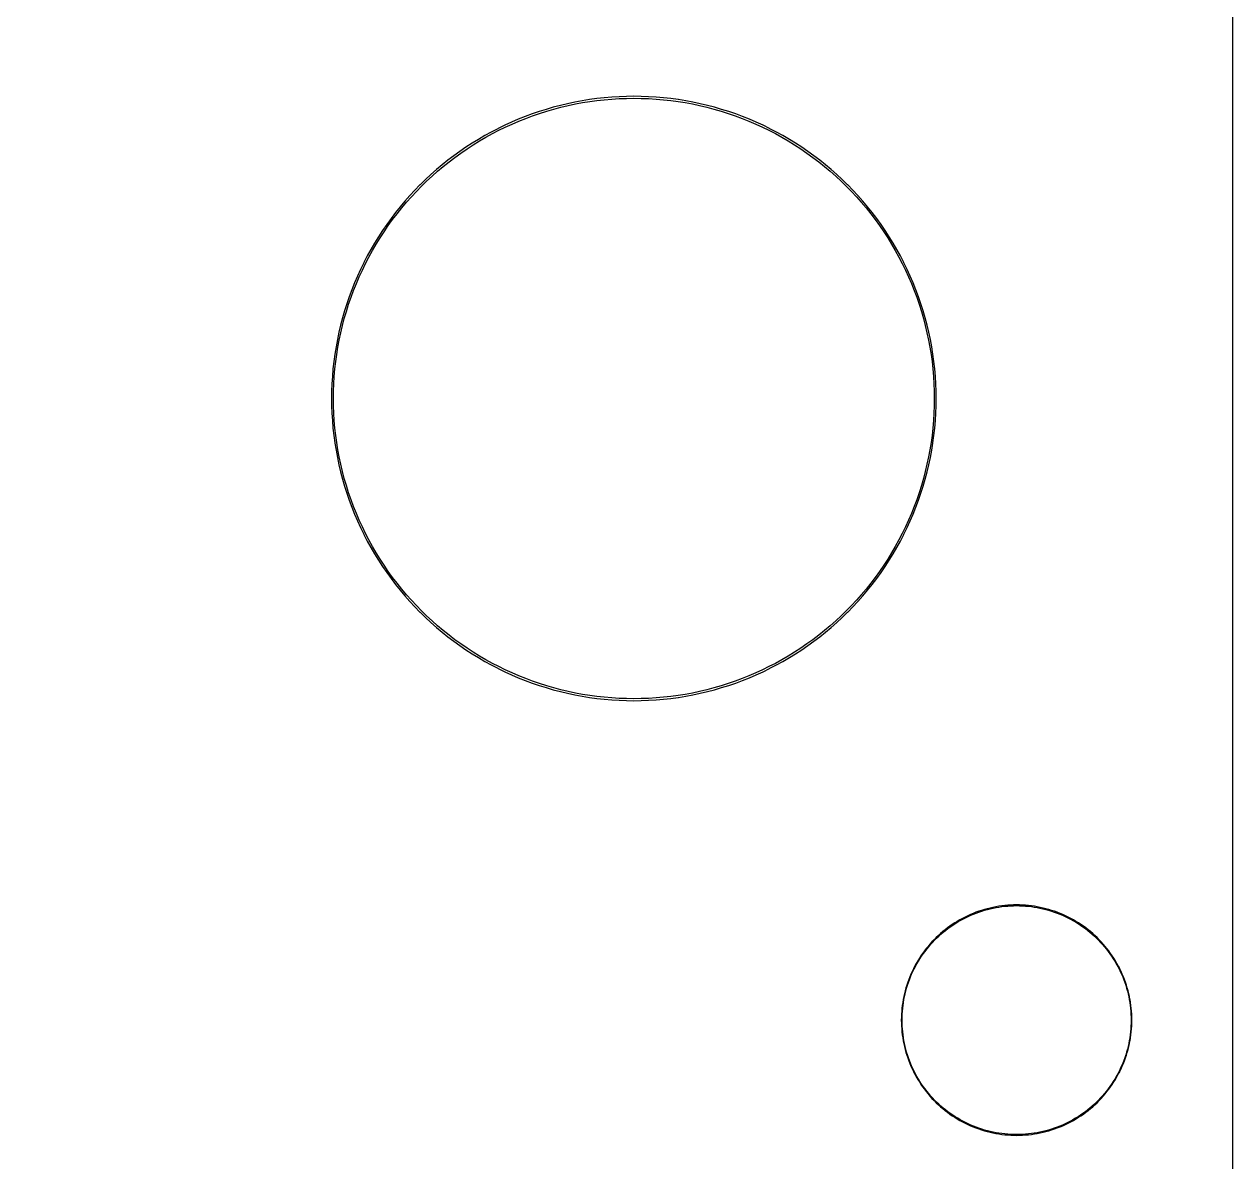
# Model space of a CAD drawing. Extents: x 9 to 70, y 0 to 129.
# Drawn here: x 53.52 to 69.57, y 67.22 to 82.33 of the extents above; entities that cross this region are included whole.
import ezdxf

# ---------------------------------------------------------------- set-up
doc = ezdxf.new("R2010")
doc.units = 0

msp = doc.modelspace()

# ---------------------------------------------------------------- linework, layer by layer
at = {"color": 5, "true_color": 0x0000ff}
msp.add_polyline3d([(69.56653, 0.3175, 0), (69.56653, 128.81762, 0), (8.94638, 128.81762, 0), (8.94638, 0.3175, 0), (69.56653, 0.3175, 0)], close=True, dxfattribs=at)
at = {"color": 34, "true_color": 0x008000}
for points in [[(8.94639, 0.3175, 0), (69.56654, 0.3175, 0), (69.56654, 128.81762, 0), (8.94639, 128.81762, 0), (8.94639, 0.3175, 0)], [(61.51854, 81.36888, 0), (61.42024, 81.36534, 0), (61.32245, 81.35924, 0), (61.22441, 81.35086, 0), (61.12687, 81.34019, 0), (61.02959, 81.32698, 0), (61.02567, 81.32635, 0), (60.92889, 81.31062, 0), (60.83237, 81.29258, 0), (60.73636, 81.27226, 0), (60.64086, 81.24966, 0), (60.54586, 81.22476, 0), (60.45163, 81.19732, 0), (60.3579, 81.16761, 0), (60.26519, 81.13561, 0), (60.17299, 81.10156, 0), (60.08206, 81.065, 0), (59.99163, 81.02639, 0), (59.90248, 80.9855, 0), (59.81434, 80.94231, 0), (59.8108, 80.94051, 0), (59.72342, 80.8953, 0), (59.63757, 80.84806, 0), (59.55274, 80.79877, 0), (59.46917, 80.74722, 0), (59.38687, 80.69362, 0), (59.30585, 80.638, 0), (59.22635, 80.58059, 0), (59.14811, 80.52115, 0), (59.07166, 80.45968, 0), (58.99648, 80.3967, 0), (58.92282, 80.33141, 0), (58.85093, 80.26461, 0), (58.78058, 80.19629, 0), (58.77777, 80.19347, 0), (58.70944, 80.12312, 0), (58.64264, 80.05124, 0), (58.57736, 79.97758, 0), (58.51437, 79.9024, 0), (58.4529, 79.82594, 0), (58.39346, 79.74771, 0), (58.33606, 79.66821, 0), (58.28043, 79.58718, 0), (58.22684, 79.50489, 0), (58.17528, 79.42131, 0), (58.126, 79.33649, 0), (58.07876, 79.25063, 0), (58.03355, 79.16325, 0), (58.03174, 79.15971, 0), (57.98856, 79.07158, 0), (57.94767, 78.98242, 0), (57.90906, 78.892, 0), (57.87248, 78.80107, 0), (57.83845, 78.70887, 0), (57.80644, 78.61615, 0), (57.77673, 78.52243, 0), (57.74929, 78.4282, 0), (57.7244, 78.3332, 0), (57.7018, 78.2377, 0), (57.68148, 78.14169, 0), (57.66344, 78.04517, 0), (57.64769, 77.94839, 0), (57.64707, 77.94447, 0), (57.63387, 77.84719, 0), (57.6232, 77.74965, 0), (57.61482, 77.6516, 0), (57.60872, 77.55382, 0), (57.60516, 77.45552, 0), (57.60389, 77.35747, 0), (57.60516, 77.25942, 0), (57.60872, 77.16113, 0), (57.61482, 77.06334, 0), (57.6232, 76.9653, 0), (57.63387, 76.86776, 0), (57.63389, 76.86763, 0), (57.64707, 76.77048, 0), (57.64769, 76.76654, 0), (57.66344, 76.66978, 0), (57.68148, 76.57326, 0), (57.7018, 76.47725, 0), (57.7244, 76.38173, 0), (57.74929, 76.28675, 0), (57.77673, 76.19251, 0), (57.80644, 76.09878, 0), (57.83845, 76.00608, 0), (57.87248, 75.91388, 0), (57.90906, 75.82294, 0), (57.94767, 75.73251, 0), (57.98856, 75.64337, 0), (58.03174, 75.55522, 0), (58.03355, 75.55168, 0), (58.07876, 75.46431, 0), (58.126, 75.37846, 0), (58.17528, 75.29362, 0), (58.22684, 75.21006, 0), (58.28043, 75.12775, 0), (58.33606, 75.04674, 0), (58.39346, 74.96723, 0), (58.4529, 74.889, 0), (58.51437, 74.81255, 0), (58.57736, 74.73736, 0), (58.64264, 74.6637, 0), (58.70944, 74.59182, 0), (58.70946, 74.5918, 0), (58.77777, 74.52146, 0), (58.78058, 74.51864, 0), (58.85093, 74.45032, 0), (58.92282, 74.38352, 0), (58.99648, 74.31825, 0), (59.07166, 74.25526, 0), (59.14811, 74.19379, 0), (59.22635, 74.13435, 0), (59.30585, 74.07695, 0), (59.38687, 74.02132, 0), (59.46917, 73.96773, 0), (59.55274, 73.91616, 0), (59.63757, 73.86689, 0), (59.72342, 73.81965, 0), (59.8108, 73.77442, 0), (59.81434, 73.77263, 0), (59.90248, 73.72945, 0), (59.99163, 73.68856, 0), (60.08206, 73.64995, 0), (60.17299, 73.61337, 0), (60.26519, 73.57934, 0), (60.3579, 73.54733, 0), (60.45163, 73.51761, 0), (60.54586, 73.49017, 0), (60.64086, 73.46529, 0), (60.73636, 73.44268, 0), (60.83237, 73.42236, 0), (60.92889, 73.40433, 0), (61.02567, 73.38858, 0), (61.02959, 73.38796, 0), (61.12687, 73.37475, 0), (61.22441, 73.36409, 0), (61.32245, 73.3557, 0), (61.42024, 73.34961, 0), (61.51854, 73.34605, 0), (61.61658, 73.34478, 0), (61.71463, 73.34605, 0), (61.81293, 73.34961, 0), (61.91072, 73.3557, 0), (62.00876, 73.36409, 0), (62.1063, 73.37475, 0), (62.20358, 73.38796, 0), (62.2075, 73.38858, 0), (62.30428, 73.40433, 0), (62.4008, 73.42236, 0), (62.49681, 73.44268, 0), (62.59231, 73.46529, 0), (62.68731, 73.49017, 0), (62.78154, 73.51761, 0), (62.87527, 73.54733, 0), (62.96798, 73.57934, 0), (63.06018, 73.61337, 0), (63.15111, 73.64995, 0), (63.24154, 73.68856, 0), (63.33069, 73.72945, 0), (63.41883, 73.77263, 0), (63.42237, 73.77442, 0), (63.50975, 73.81965, 0), (63.5956, 73.86689, 0), (63.68043, 73.91616, 0), (63.764, 73.96773, 0), (63.8463, 74.02132, 0), (63.92732, 74.07695, 0), (64.00682, 74.13435, 0), (64.08506, 74.19379, 0), (64.16151, 74.25526, 0), (64.23669, 74.31825, 0), (64.31035, 74.38352, 0), (64.38224, 74.45032, 0), (64.45259, 74.51864, 0), (64.4554, 74.52146, 0), (64.52371, 74.5918, 0), (64.52373, 74.59182, 0), (64.59053, 74.6637, 0), (64.65581, 74.73736, 0), (64.7188, 74.81255, 0), (64.78027, 74.889, 0), (64.83971, 74.96723, 0), (64.89711, 75.04674, 0), (64.95274, 75.12775, 0), (65.00633, 75.21006, 0), (65.05789, 75.29362, 0), (65.10717, 75.37846, 0), (65.15441, 75.46431, 0), (65.19962, 75.55168, 0), (65.20143, 75.55522, 0), (65.2446, 75.64337, 0), (65.2855, 75.73251, 0), (65.32411, 75.82294, 0), (65.36069, 75.91388, 0), (65.39472, 76.00608, 0), (65.42673, 76.09878, 0), (65.45644, 76.19251, 0), (65.48388, 76.28675, 0), (65.50877, 76.38173, 0), (65.53137, 76.47725, 0), (65.55168, 76.57326, 0), (65.56973, 76.66978, 0), (65.58548, 76.76654, 0), (65.5861, 76.77048, 0), (65.59928, 76.86763, 0), (65.5993, 76.86776, 0), (65.60997, 76.9653, 0), (65.61836, 77.06334, 0), (65.62445, 77.16113, 0), (65.62801, 77.25942, 0), (65.62927, 77.35747, 0), (65.62801, 77.45552, 0), (65.62445, 77.55382, 0), (65.61836, 77.6516, 0), (65.60997, 77.74965, 0), (65.5993, 77.84719, 0), (65.5861, 77.94447, 0), (65.58548, 77.94839, 0), (65.56973, 78.04517, 0), (65.55168, 78.14169, 0), (65.53137, 78.2377, 0), (65.50877, 78.3332, 0), (65.48388, 78.4282, 0), (65.45644, 78.52243, 0), (65.42673, 78.61615, 0), (65.39472, 78.70887, 0), (65.36069, 78.80107, 0), (65.32411, 78.892, 0), (65.2855, 78.98242, 0), (65.2446, 79.07158, 0), (65.20143, 79.15971, 0), (65.19962, 79.16325, 0), (65.15441, 79.25063, 0), (65.10717, 79.33649, 0), (65.05789, 79.42131, 0), (65.00633, 79.50489, 0), (64.95274, 79.58718, 0), (64.89711, 79.66821, 0), (64.83971, 79.74771, 0), (64.78027, 79.82594, 0), (64.7188, 79.9024, 0), (64.65581, 79.97758, 0), (64.59053, 80.05124, 0), (64.52373, 80.12312, 0), (64.4554, 80.19347, 0), (64.45259, 80.19629, 0), (64.38224, 80.26461, 0), (64.31035, 80.33141, 0), (64.23669, 80.3967, 0), (64.16151, 80.45968, 0), (64.08506, 80.52115, 0), (64.00682, 80.58059, 0), (63.92732, 80.638, 0), (63.8463, 80.69362, 0), (63.764, 80.74722, 0), (63.68043, 80.79877, 0), (63.5956, 80.84806, 0), (63.50975, 80.8953, 0), (63.42237, 80.94051, 0), (63.41883, 80.94231, 0), (63.33069, 80.9855, 0), (63.24154, 81.02639, 0), (63.15111, 81.065, 0), (63.06018, 81.10156, 0), (62.96798, 81.13561, 0), (62.87527, 81.16761, 0), (62.78154, 81.19732, 0), (62.68731, 81.22476, 0), (62.59231, 81.24966, 0), (62.49681, 81.27226, 0), (62.4008, 81.29258, 0), (62.30428, 81.31062, 0), (62.2075, 81.32635, 0), (62.20358, 81.32698, 0), (62.1063, 81.34019, 0), (62.00876, 81.35086, 0), (61.91072, 81.35924, 0), (61.81293, 81.36534, 0), (61.71463, 81.36888, 0), (61.61658, 81.37017, 0), (61.51854, 81.36888, 0)], [(61.81293, 73.37501, 0), (61.71463, 73.37145, 0), (61.61658, 73.37018, 0), (61.51854, 73.37145, 0), (61.42024, 73.37501, 0), (61.32245, 73.3811, 0), (61.22441, 73.38948, 0), (61.12687, 73.40015, 0), (61.03032, 73.41326, 0), (60.93674, 73.42849, 0), (60.84022, 73.44652, 0), (60.74421, 73.46684, 0), (60.64871, 73.48945, 0), (60.55371, 73.51434, 0), (60.45948, 73.54177, 0), (60.36575, 73.57149, 0), (60.27304, 73.60348, 0), (60.18084, 73.63753, 0), (60.08991, 73.67411, 0), (59.99948, 73.71271, 0), (59.91033, 73.7536, 0), (59.82299, 73.7964, 0), (59.73835, 73.8402, 0), (59.6525, 73.88744, 0), (59.56767, 73.93671, 0), (59.4841, 73.98828, 0), (59.4018, 74.04187, 0), (59.32078, 74.0975, 0), (59.24128, 74.1549, 0), (59.16304, 74.21434, 0), (59.08659, 74.27581, 0), (59.01141, 74.3388, 0), (58.93775, 74.40407, 0), (58.86586, 74.47087, 0), (58.79711, 74.53764, 0), (58.72999, 74.60675, 0), (58.66319, 74.67863, 0), (58.59791, 74.75229, 0), (58.53492, 74.82747, 0), (58.47345, 74.90393, 0), (58.41401, 74.98215, 0), (58.35661, 75.06167, 0), (58.30098, 75.14269, 0), (58.24739, 75.22499, 0), (58.19583, 75.30855, 0), (58.14655, 75.39339, 0), (58.09931, 75.47924, 0), (58.05534, 75.56423, 0), (58.01272, 75.65121, 0), (57.97183, 75.74037, 0), (57.93322, 75.83078, 0), (57.89664, 75.92173, 0), (57.86261, 76.01393, 0), (57.8306, 76.10664, 0), (57.80088, 76.20036, 0), (57.77345, 76.2946, 0), (57.74856, 76.38959, 0), (57.72595, 76.4851, 0), (57.70563, 76.58111, 0), (57.6876, 76.67762, 0), (57.67238, 76.77114, 0), (57.65927, 76.86776, 0), (57.6486, 76.9653, 0), (57.64022, 77.06334, 0), (57.63412, 77.16113, 0), (57.63056, 77.25942, 0), (57.62929, 77.35747, 0), (57.63056, 77.45552, 0), (57.63412, 77.55382, 0), (57.64022, 77.6516, 0), (57.6486, 77.74965, 0), (57.65927, 77.84719, 0), (57.67237, 77.94374, 0), (57.6876, 78.03731, 0), (57.70563, 78.13384, 0), (57.72595, 78.22985, 0), (57.74856, 78.32535, 0), (57.77345, 78.42035, 0), (57.80088, 78.51457, 0), (57.8306, 78.60831, 0), (57.86261, 78.70102, 0), (57.89664, 78.79322, 0), (57.93322, 78.88415, 0), (57.97183, 78.97458, 0), (58.01272, 79.06373, 0), (58.05533, 79.15071, 0), (58.09931, 79.23569, 0), (58.14655, 79.32156, 0), (58.19583, 79.40639, 0), (58.24739, 79.48996, 0), (58.30098, 79.57225, 0), (58.35661, 79.65327, 0), (58.41401, 79.73278, 0), (58.47345, 79.81101, 0), (58.53492, 79.88746, 0), (58.59791, 79.96265, 0), (58.66319, 80.03631, 0), (58.72998, 80.10817, 0), (58.72999, 80.10818, 0), (58.79694, 80.17713, 0), (58.86586, 80.24406, 0), (58.93775, 80.31086, 0), (59.01141, 80.37615, 0), (59.08659, 80.43913, 0), (59.16304, 80.5006, 0), (59.24128, 80.56004, 0), (59.32078, 80.61745, 0), (59.4018, 80.67307, 0), (59.4841, 80.72667, 0), (59.56767, 80.77822, 0), (59.6525, 80.82751, 0), (59.73835, 80.87475, 0), (59.82334, 80.91872, 0), (59.91033, 80.96134, 0), (59.99948, 81.00223, 0), (60.08991, 81.04084, 0), (60.18084, 81.07742, 0), (60.27304, 81.11145, 0), (60.36575, 81.14346, 0), (60.45948, 81.17317, 0), (60.55371, 81.20061, 0), (60.64871, 81.2255, 0), (60.74421, 81.24809, 0), (60.84022, 81.26842, 0), (60.93674, 81.28646, 0), (61.03031, 81.30169, 0), (61.12687, 81.31479, 0), (61.22441, 81.32546, 0), (61.32245, 81.33383, 0), (61.42024, 81.33994, 0), (61.51854, 81.34349, 0), (61.61658, 81.34477, 0), (61.71463, 81.34349, 0), (61.81293, 81.33994, 0), (61.91072, 81.33383, 0), (62.00876, 81.32546, 0), (62.1063, 81.31479, 0), (62.20286, 81.30169, 0), (62.29643, 81.28646, 0), (62.39295, 81.26842, 0), (62.48896, 81.24809, 0), (62.58446, 81.2255, 0), (62.67946, 81.20061, 0), (62.77369, 81.17317, 0), (62.86742, 81.14346, 0), (62.96013, 81.11145, 0), (63.05233, 81.07742, 0), (63.14326, 81.04084, 0), (63.23369, 81.00223, 0), (63.32284, 80.96134, 0), (63.40983, 80.91872, 0), (63.49482, 80.87475, 0), (63.58067, 80.82751, 0), (63.6655, 80.77822, 0), (63.74907, 80.72667, 0), (63.83137, 80.67307, 0), (63.91239, 80.61745, 0), (63.99189, 80.56004, 0), (64.07013, 80.5006, 0), (64.14658, 80.43913, 0), (64.22176, 80.37615, 0), (64.29541, 80.31086, 0), (64.36731, 80.24406, 0), (64.43639, 80.17696, 0), (64.50318, 80.10818, 0), (64.50319, 80.10817, 0), (64.56998, 80.03631, 0), (64.63526, 79.96265, 0), (64.69825, 79.88746, 0), (64.75972, 79.81101, 0), (64.81916, 79.73278, 0), (64.87656, 79.65327, 0), (64.93219, 79.57225, 0), (64.98578, 79.48996, 0), (65.03734, 79.40639, 0), (65.08662, 79.32156, 0), (65.13386, 79.23569, 0), (65.17765, 79.15107, 0), (65.22045, 79.06373, 0), (65.26134, 78.97458, 0), (65.29995, 78.88415, 0), (65.33653, 78.79322, 0), (65.37056, 78.70102, 0), (65.40257, 78.60831, 0), (65.43228, 78.51457, 0), (65.45972, 78.42035, 0), (65.48461, 78.32535, 0), (65.50722, 78.22985, 0), (65.52754, 78.13384, 0), (65.54557, 78.03731, 0), (65.56085, 77.94338, 0), (65.57391, 77.84719, 0), (65.58457, 77.74965, 0), (65.59296, 77.6516, 0), (65.59905, 77.55382, 0), (65.60261, 77.45552, 0), (65.60388, 77.35747, 0), (65.60261, 77.25942, 0), (65.59905, 77.16113, 0), (65.59296, 77.06334, 0), (65.58457, 76.9653, 0), (65.57391, 76.86776, 0), (65.5608, 76.77124, 0), (65.54557, 76.67762, 0), (65.52754, 76.58111, 0), (65.50722, 76.4851, 0), (65.48461, 76.38959, 0), (65.45972, 76.2946, 0), (65.43228, 76.20036, 0), (65.40257, 76.10664, 0), (65.37056, 76.01393, 0), (65.33653, 75.92173, 0), (65.29995, 75.83078, 0), (65.26134, 75.74037, 0), (65.22045, 75.65121, 0), (65.17765, 75.56387, 0), (65.13386, 75.47924, 0), (65.08662, 75.39339, 0), (65.03734, 75.30855, 0), (64.98578, 75.22499, 0), (64.93219, 75.14269, 0), (64.87656, 75.06167, 0), (64.81916, 74.98215, 0), (64.75972, 74.90393, 0), (64.69825, 74.82747, 0), (64.63526, 74.75229, 0), (64.56998, 74.67863, 0), (64.50318, 74.60675, 0), (64.43623, 74.53781, 0), (64.36731, 74.47087, 0), (64.29541, 74.40407, 0), (64.22176, 74.3388, 0), (64.14658, 74.27581, 0), (64.07013, 74.21434, 0), (63.99189, 74.1549, 0), (63.91239, 74.0975, 0), (63.83137, 74.04187, 0), (63.74907, 73.98828, 0), (63.6655, 73.93671, 0), (63.58067, 73.88744, 0), (63.49482, 73.8402, 0), (63.41018, 73.7964, 0), (63.32284, 73.7536, 0), (63.23369, 73.71271, 0), (63.14326, 73.67411, 0), (63.05233, 73.63753, 0), (62.96013, 73.60348, 0), (62.86742, 73.57149, 0), (62.77369, 73.54177, 0), (62.67946, 73.51434, 0), (62.58446, 73.48945, 0), (62.48896, 73.46684, 0), (62.39295, 73.44652, 0), (62.29643, 73.42849, 0), (62.20285, 73.41326, 0), (62.1063, 73.40015, 0), (62.00876, 73.38948, 0), (61.91072, 73.3811, 0), (61.81293, 73.37501, 0)], [(67.79279, 68.0353, 0), (67.81972, 68.06375, 0), (67.84613, 68.09271, 0), (67.87153, 68.12268, 0), (67.89642, 68.15316, 0), (67.9203, 68.18415, 0), (67.94341, 68.2159, 0), (67.96577, 68.24815, 0), (67.98736, 68.28117, 0), (68.00793, 68.31444, 0), (68.02773, 68.34847, 0), (68.04679, 68.38276, 0), (68.06483, 68.41782, 0), (68.06553, 68.41921, 0), (68.08255, 68.45451, 0), (68.0988, 68.49033, 0), (68.11404, 68.52639, 0), (68.12827, 68.56297, 0), (68.14173, 68.5998, 0), (68.15418, 68.63714, 0), (68.16561, 68.67473, 0), (68.17601, 68.71258, 0), (68.18541, 68.75068, 0), (68.19405, 68.78903, 0), (68.20166, 68.82764, 0), (68.20192, 68.82917, 0), (68.20192, 68.82919, 0), (68.20802, 68.86624, 0), (68.20827, 68.86778, 0), (68.21384, 68.90664, 0), (68.21843, 68.94575, 0), (68.22198, 68.98487, 0), (68.22452, 69.02399, 0), (68.22605, 69.0631, 0), (68.22655, 69.10247, 0), (68.22605, 69.14184, 0), (68.22452, 69.18096, 0), (68.22198, 69.22008, 0), (68.21843, 69.25919, 0), (68.21384, 69.29831, 0), (68.20827, 69.33717, 0), (68.20802, 69.3387, 0), (68.20192, 69.37575, 0), (68.20192, 69.37578, 0), (68.20166, 69.3773, 0), (68.19405, 69.41592, 0), (68.18541, 69.45426, 0), (68.17601, 69.49236, 0), (68.16561, 69.53022, 0), (68.15418, 69.5678, 0), (68.14173, 69.60514, 0), (68.12827, 69.64198, 0), (68.11404, 69.67855, 0), (68.0988, 69.71462, 0), (68.08255, 69.75042, 0), (68.06553, 69.78574, 0), (68.06483, 69.78712, 0), (68.0475, 69.82079, 0), (68.04679, 69.82217, 0), (68.02773, 69.85646, 0), (68.00793, 69.8905, 0), (67.98736, 69.92377, 0), (67.96577, 69.95679, 0), (67.94341, 69.98905, 0), (67.9203, 70.02079, 0), (67.89642, 70.05179, 0), (67.87153, 70.08226, 0), (67.84613, 70.11224, 0), (67.81972, 70.1412, 0), (67.79279, 70.16964, 0), (67.7917, 70.17073, 0), (67.76376, 70.19868, 0), (67.73531, 70.2256, 0), (67.70635, 70.25202, 0), (67.67637, 70.27742, 0), (67.6459, 70.30231, 0), (67.6149, 70.32619, 0), (67.58316, 70.3493, 0), (67.5509, 70.37165, 0), (67.51788, 70.39324, 0), (67.48461, 70.41382, 0), (67.45057, 70.43362, 0), (67.41628, 70.45268, 0), (67.38123, 70.47071, 0), (67.37985, 70.47141, 0), (67.34455, 70.48844, 0), (67.30873, 70.50469, 0), (67.27266, 70.51993, 0), (67.23609, 70.53416, 0), (67.19925, 70.54761, 0), (67.16191, 70.56005, 0), (67.12433, 70.57149, 0), (67.08647, 70.5819, 0), (67.04837, 70.5913, 0), (67.01003, 70.59994, 0), (66.97141, 70.60756, 0), (66.93281, 70.61391, 0), (66.93128, 70.61414, 0), (66.89242, 70.61973, 0), (66.8533, 70.6243, 0), (66.81419, 70.62787, 0), (66.77507, 70.63041, 0), (66.73596, 70.63193, 0), (66.69658, 70.63244, 0), (66.65721, 70.63193, 0), (66.6181, 70.63041, 0), (66.57898, 70.62787, 0), (66.53986, 70.6243, 0), (66.50075, 70.61973, 0), (66.46189, 70.61414, 0), (66.46035, 70.61391, 0), (66.42175, 70.60756, 0), (66.38314, 70.59994, 0), (66.34479, 70.5913, 0), (66.30669, 70.5819, 0), (66.26884, 70.57149, 0), (66.23125, 70.56005, 0), (66.19391, 70.54761, 0), (66.15707, 70.53416, 0), (66.12051, 70.51993, 0), (66.08444, 70.50469, 0), (66.04862, 70.48844, 0), (66.01331, 70.47141, 0), (66.01194, 70.47071, 0), (65.97689, 70.45268, 0), (65.9426, 70.43362, 0), (65.90855, 70.41382, 0), (65.87529, 70.39324, 0), (65.84227, 70.37165, 0), (65.81001, 70.3493, 0), (65.77826, 70.32619, 0), (65.74727, 70.30231, 0), (65.71679, 70.27742, 0), (65.68682, 70.25202, 0), (65.65786, 70.2256, 0), (65.6294, 70.19868, 0), (65.60147, 70.17073, 0), (65.60038, 70.16964, 0), (65.57344, 70.1412, 0), (65.54704, 70.11224, 0), (65.52164, 70.08226, 0), (65.49675, 70.05179, 0), (65.47287, 70.02079, 0), (65.44976, 69.98905, 0), (65.4274, 69.95679, 0), (65.40581, 69.92377, 0), (65.38524, 69.8905, 0), (65.36543, 69.85646, 0), (65.34638, 69.82217, 0), (65.34567, 69.82079, 0), (65.32834, 69.78712, 0), (65.32764, 69.78574, 0), (65.31062, 69.75042, 0), (65.29437, 69.71462, 0), (65.27912, 69.67855, 0), (65.2649, 69.64198, 0), (65.25144, 69.60514, 0), (65.23899, 69.5678, 0), (65.22756, 69.53022, 0), (65.21715, 69.49236, 0), (65.20775, 69.45426, 0), (65.19911, 69.41592, 0), (65.1915, 69.3773, 0), (65.19125, 69.37578, 0), (65.18514, 69.3387, 0), (65.1849, 69.33717, 0), (65.17932, 69.29831, 0), (65.17474, 69.25919, 0), (65.17119, 69.22008, 0), (65.16865, 69.18096, 0), (65.16712, 69.14184, 0), (65.16661, 69.10247, 0), (65.16712, 69.0631, 0), (65.16865, 69.02399, 0), (65.17119, 68.98487, 0), (65.17474, 68.94575, 0), (65.17932, 68.90664, 0), (65.1849, 68.86778, 0), (65.18514, 68.86624, 0), (65.1915, 68.82764, 0), (65.19911, 68.78903, 0), (65.20775, 68.75068, 0), (65.21715, 68.71258, 0), (65.22756, 68.67473, 0), (65.23899, 68.63714, 0), (65.25144, 68.5998, 0), (65.2649, 68.56297, 0), (65.27912, 68.52639, 0), (65.29437, 68.49033, 0), (65.31062, 68.45451, 0), (65.32764, 68.41921, 0), (65.32834, 68.41782, 0), (65.34638, 68.38276, 0), (65.36543, 68.34847, 0), (65.38524, 68.31444, 0), (65.40581, 68.28117, 0), (65.4274, 68.24815, 0), (65.44976, 68.2159, 0), (65.47287, 68.18415, 0), (65.49675, 68.15316, 0), (65.52164, 68.12268, 0), (65.54704, 68.09271, 0), (65.57344, 68.06375, 0), (65.60038, 68.0353, 0), (65.60147, 68.03421, 0), (65.6294, 68.00627, 0), (65.65786, 67.97933, 0), (65.68682, 67.95292, 0), (65.71679, 67.92753, 0), (65.74727, 67.90263, 0), (65.77826, 67.87876, 0), (65.81001, 67.85563, 0), (65.84227, 67.83329, 0), (65.87529, 67.8117, 0), (65.90855, 67.79113, 0), (65.9426, 67.77132, 0), (65.97689, 67.75227, 0), (65.97826, 67.75156, 0), (66.01194, 67.73423, 0), (66.01331, 67.73353, 0), (66.04862, 67.71651, 0), (66.08444, 67.70025, 0), (66.12051, 67.68501, 0), (66.15707, 67.67079, 0), (66.19391, 67.65733, 0), (66.23125, 67.64488, 0), (66.26884, 67.63345, 0), (66.30669, 67.62304, 0), (66.34479, 67.61364, 0), (66.38314, 67.605, 0), (66.42175, 67.59738, 0), (66.46035, 67.59103, 0), (66.46189, 67.59079, 0), (66.50075, 67.5852, 0), (66.53986, 67.58063, 0), (66.57898, 67.57707, 0), (66.6181, 67.57454, 0), (66.65721, 67.57301, 0), (66.69658, 67.5725, 0), (66.73596, 67.57301, 0), (66.77507, 67.57454, 0), (66.81419, 67.57707, 0), (66.8533, 67.58063, 0), (66.89242, 67.5852, 0), (66.93128, 67.59079, 0), (66.93281, 67.59103, 0), (66.97141, 67.59738, 0), (67.01003, 67.605, 0), (67.04837, 67.61364, 0), (67.08647, 67.62304, 0), (67.12433, 67.63345, 0), (67.16191, 67.64488, 0), (67.19925, 67.65733, 0), (67.23609, 67.67079, 0), (67.27266, 67.68501, 0), (67.30873, 67.70025, 0), (67.34455, 67.71651, 0), (67.37985, 67.73353, 0), (67.38123, 67.73423, 0), (67.4149, 67.75156, 0), (67.41628, 67.75227, 0), (67.45057, 67.77132, 0), (67.48461, 67.79113, 0), (67.51788, 67.8117, 0), (67.5509, 67.83329, 0), (67.58316, 67.85563, 0), (67.6149, 67.87876, 0), (67.6459, 67.90263, 0), (67.67637, 67.92753, 0), (67.70635, 67.95292, 0), (67.73531, 67.97933, 0), (67.76376, 68.00627, 0), (67.79279, 68.0353, 0)], [(66.77507, 67.58444, 0), (66.73596, 67.58292, 0), (66.69658, 67.58241, 0), (66.65721, 67.58292, 0), (66.6181, 67.58444, 0), (66.57898, 67.58698, 0), (66.53986, 67.59054, 0), (66.50075, 67.59511, 0), (66.46245, 67.60062, 0), (66.4248, 67.60681, 0), (66.3862, 67.61443, 0), (66.34784, 67.62305, 0), (66.30974, 67.63245, 0), (66.2719, 67.64287, 0), (66.2343, 67.6543, 0), (66.19696, 67.66674, 0), (66.16014, 67.68021, 0), (66.12357, 67.69444, 0), (66.0875, 67.70968, 0), (66.05168, 67.72593, 0), (66.01698, 67.74265, 0), (65.98271, 67.76027, 0), (65.94842, 67.77933, 0), (65.91437, 67.79913, 0), (65.88111, 67.81972, 0), (65.84809, 67.8413, 0), (65.81583, 67.86366, 0), (65.78408, 67.88677, 0), (65.75309, 67.91065, 0), (65.72261, 67.93554, 0), (65.69264, 67.96093, 0), (65.66368, 67.98736, 0), (65.63524, 68.01428, 0), (65.60839, 68.04112, 0), (65.58147, 68.06957, 0), (65.55504, 68.09853, 0), (65.52965, 68.1285, 0), (65.50476, 68.15898, 0), (65.48088, 68.18997, 0), (65.45777, 68.22172, 0), (65.43541, 68.25398, 0), (65.41383, 68.287, 0), (65.39324, 68.32026, 0), (65.37344, 68.35431, 0), (65.35438, 68.3886, 0), (65.33683, 68.42272, 0), (65.32004, 68.45757, 0), (65.30379, 68.49339, 0), (65.28855, 68.52946, 0), (65.27432, 68.56603, 0), (65.26085, 68.60286, 0), (65.24842, 68.64019, 0), (65.23699, 68.67779, 0), (65.22656, 68.71563, 0), (65.21717, 68.75373, 0), (65.20854, 68.79209, 0), (65.20092, 68.83069, 0), (65.19473, 68.86834, 0), (65.18922, 68.90664, 0), (65.18465, 68.94575, 0), (65.18109, 68.98487, 0), (65.17855, 69.02399, 0), (65.17703, 69.0631, 0), (65.17652, 69.10247, 0), (65.17703, 69.14184, 0), (65.17855, 69.18096, 0), (65.18109, 69.22008, 0), (65.18465, 69.25919, 0), (65.18922, 69.29831, 0), (65.19473, 69.33661, 0), (65.20092, 69.37425, 0), (65.20854, 69.41285, 0), (65.21717, 69.45121, 0), (65.22656, 69.48931, 0), (65.23699, 69.52715, 0), (65.24842, 69.56475, 0), (65.26085, 69.60208, 0), (65.27432, 69.63891, 0), (65.28855, 69.67549, 0), (65.30379, 69.71156, 0), (65.32004, 69.74737, 0), (65.33676, 69.78208, 0), (65.35438, 69.81635, 0), (65.37344, 69.85064, 0), (65.39324, 69.88468, 0), (65.41383, 69.91795, 0), (65.43541, 69.95097, 0), (65.45777, 69.98323, 0), (65.48088, 70.01497, 0), (65.50476, 70.04597, 0), (65.52965, 70.07644, 0), (65.55504, 70.10642, 0), (65.58147, 70.13536, 0), (65.60839, 70.16382, 0), (65.6084, 70.16384, 0), (65.63524, 70.19067, 0), (65.66368, 70.21759, 0), (65.69264, 70.24401, 0), (65.72261, 70.2694, 0), (65.75309, 70.2943, 0), (65.78408, 70.31816, 0), (65.81583, 70.34129, 0), (65.84809, 70.36364, 0), (65.88111, 70.38523, 0), (65.91437, 70.4058, 0), (65.94842, 70.42561, 0), (65.98271, 70.44467, 0), (66.01668, 70.46215, 0), (66.05168, 70.47901, 0), (66.0875, 70.49527, 0), (66.12357, 70.51051, 0), (66.16014, 70.52473, 0), (66.19696, 70.5382, 0), (66.2343, 70.55064, 0), (66.2719, 70.56207, 0), (66.30974, 70.57249, 0), (66.34784, 70.58188, 0), (66.3862, 70.59052, 0), (66.4248, 70.59814, 0), (66.46197, 70.60425, 0), (66.50075, 70.60984, 0), (66.53986, 70.61441, 0), (66.57898, 70.61796, 0), (66.6181, 70.6205, 0), (66.65721, 70.62202, 0), (66.69658, 70.62254, 0), (66.73596, 70.62202, 0), (66.77507, 70.6205, 0), (66.81419, 70.61796, 0), (66.8533, 70.61441, 0), (66.89242, 70.60984, 0), (66.9312, 70.60425, 0), (66.96836, 70.59814, 0), (67.00697, 70.59052, 0), (67.04532, 70.58188, 0), (67.08342, 70.57249, 0), (67.12127, 70.56207, 0), (67.15886, 70.55064, 0), (67.1962, 70.5382, 0), (67.23303, 70.52473, 0), (67.2696, 70.51051, 0), (67.30567, 70.49527, 0), (67.34148, 70.47901, 0), (67.37649, 70.46215, 0), (67.41046, 70.44467, 0), (67.44475, 70.42561, 0), (67.47879, 70.4058, 0), (67.51206, 70.38523, 0), (67.54508, 70.36364, 0), (67.57734, 70.34129, 0), (67.60908, 70.31816, 0), (67.64008, 70.2943, 0), (67.67055, 70.2694, 0), (67.70053, 70.24401, 0), (67.72949, 70.21759, 0), (67.75793, 70.19067, 0), (67.78478, 70.16382, 0), (67.8117, 70.13536, 0), (67.83812, 70.10642, 0), (67.86351, 70.07644, 0), (67.8884, 70.04597, 0), (67.91229, 70.01497, 0), (67.9354, 69.98323, 0), (67.95775, 69.95097, 0), (67.97933, 69.91795, 0), (67.99992, 69.88468, 0), (68.01973, 69.85064, 0), (68.03878, 69.81635, 0), (68.05626, 69.78237, 0), (68.07313, 69.74737, 0), (68.08938, 69.71156, 0), (68.10462, 69.67549, 0), (68.11884, 69.63891, 0), (68.13231, 69.60208, 0), (68.14475, 69.56475, 0), (68.15618, 69.52715, 0), (68.1666, 69.48931, 0), (68.176, 69.45121, 0), (68.18463, 69.41285, 0), (68.19225, 69.37425, 0), (68.19836, 69.33709, 0), (68.20395, 69.29831, 0), (68.20851, 69.25919, 0), (68.21208, 69.22008, 0), (68.21462, 69.18096, 0), (68.21614, 69.14184, 0), (68.21665, 69.10247, 0), (68.21614, 69.0631, 0), (68.21462, 69.02399, 0), (68.21208, 68.98487, 0), (68.20851, 68.94575, 0), (68.20395, 68.90664, 0), (68.19835, 68.86778, 0), (68.19225, 68.83069, 0), (68.18463, 68.79209, 0), (68.176, 68.75373, 0), (68.1666, 68.71563, 0), (68.15618, 68.67779, 0), (68.14475, 68.64019, 0), (68.13231, 68.60286, 0), (68.11884, 68.56603, 0), (68.10462, 68.52946, 0), (68.08938, 68.49339, 0), (68.07313, 68.45757, 0), (68.05611, 68.42227, 0), (68.03878, 68.3886, 0), (68.01973, 68.35431, 0), (67.99992, 68.32026, 0), (67.97933, 68.287, 0), (67.95775, 68.25398, 0), (67.9354, 68.22172, 0), (67.91229, 68.18997, 0), (67.8884, 68.15898, 0), (67.86351, 68.1285, 0), (67.83812, 68.09853, 0), (67.8117, 68.06957, 0), (67.78496, 68.04131, 0), (67.75793, 68.01428, 0), (67.72949, 67.98736, 0), (67.70053, 67.96093, 0), (67.67055, 67.93554, 0), (67.64008, 67.91065, 0), (67.60908, 67.88677, 0), (67.57734, 67.86366, 0), (67.54508, 67.8413, 0), (67.51206, 67.81972, 0), (67.47879, 67.79913, 0), (67.44475, 67.77933, 0), (67.41046, 67.76027, 0), (67.37619, 67.74265, 0), (67.34148, 67.72593, 0), (67.30567, 67.70968, 0), (67.2696, 67.69444, 0), (67.23303, 67.68021, 0), (67.1962, 67.66674, 0), (67.15886, 67.6543, 0), (67.12127, 67.64287, 0), (67.08342, 67.63245, 0), (67.04532, 67.62305, 0), (67.00697, 67.61443, 0), (66.96836, 67.60681, 0), (66.93072, 67.60062, 0), (66.89242, 67.59511, 0), (66.8533, 67.59054, 0), (66.81419, 67.58698, 0), (66.77507, 67.58444, 0)]]:
    msp.add_polyline3d(points, close=True, dxfattribs=at)

doc.saveas('drawing.dxf')
